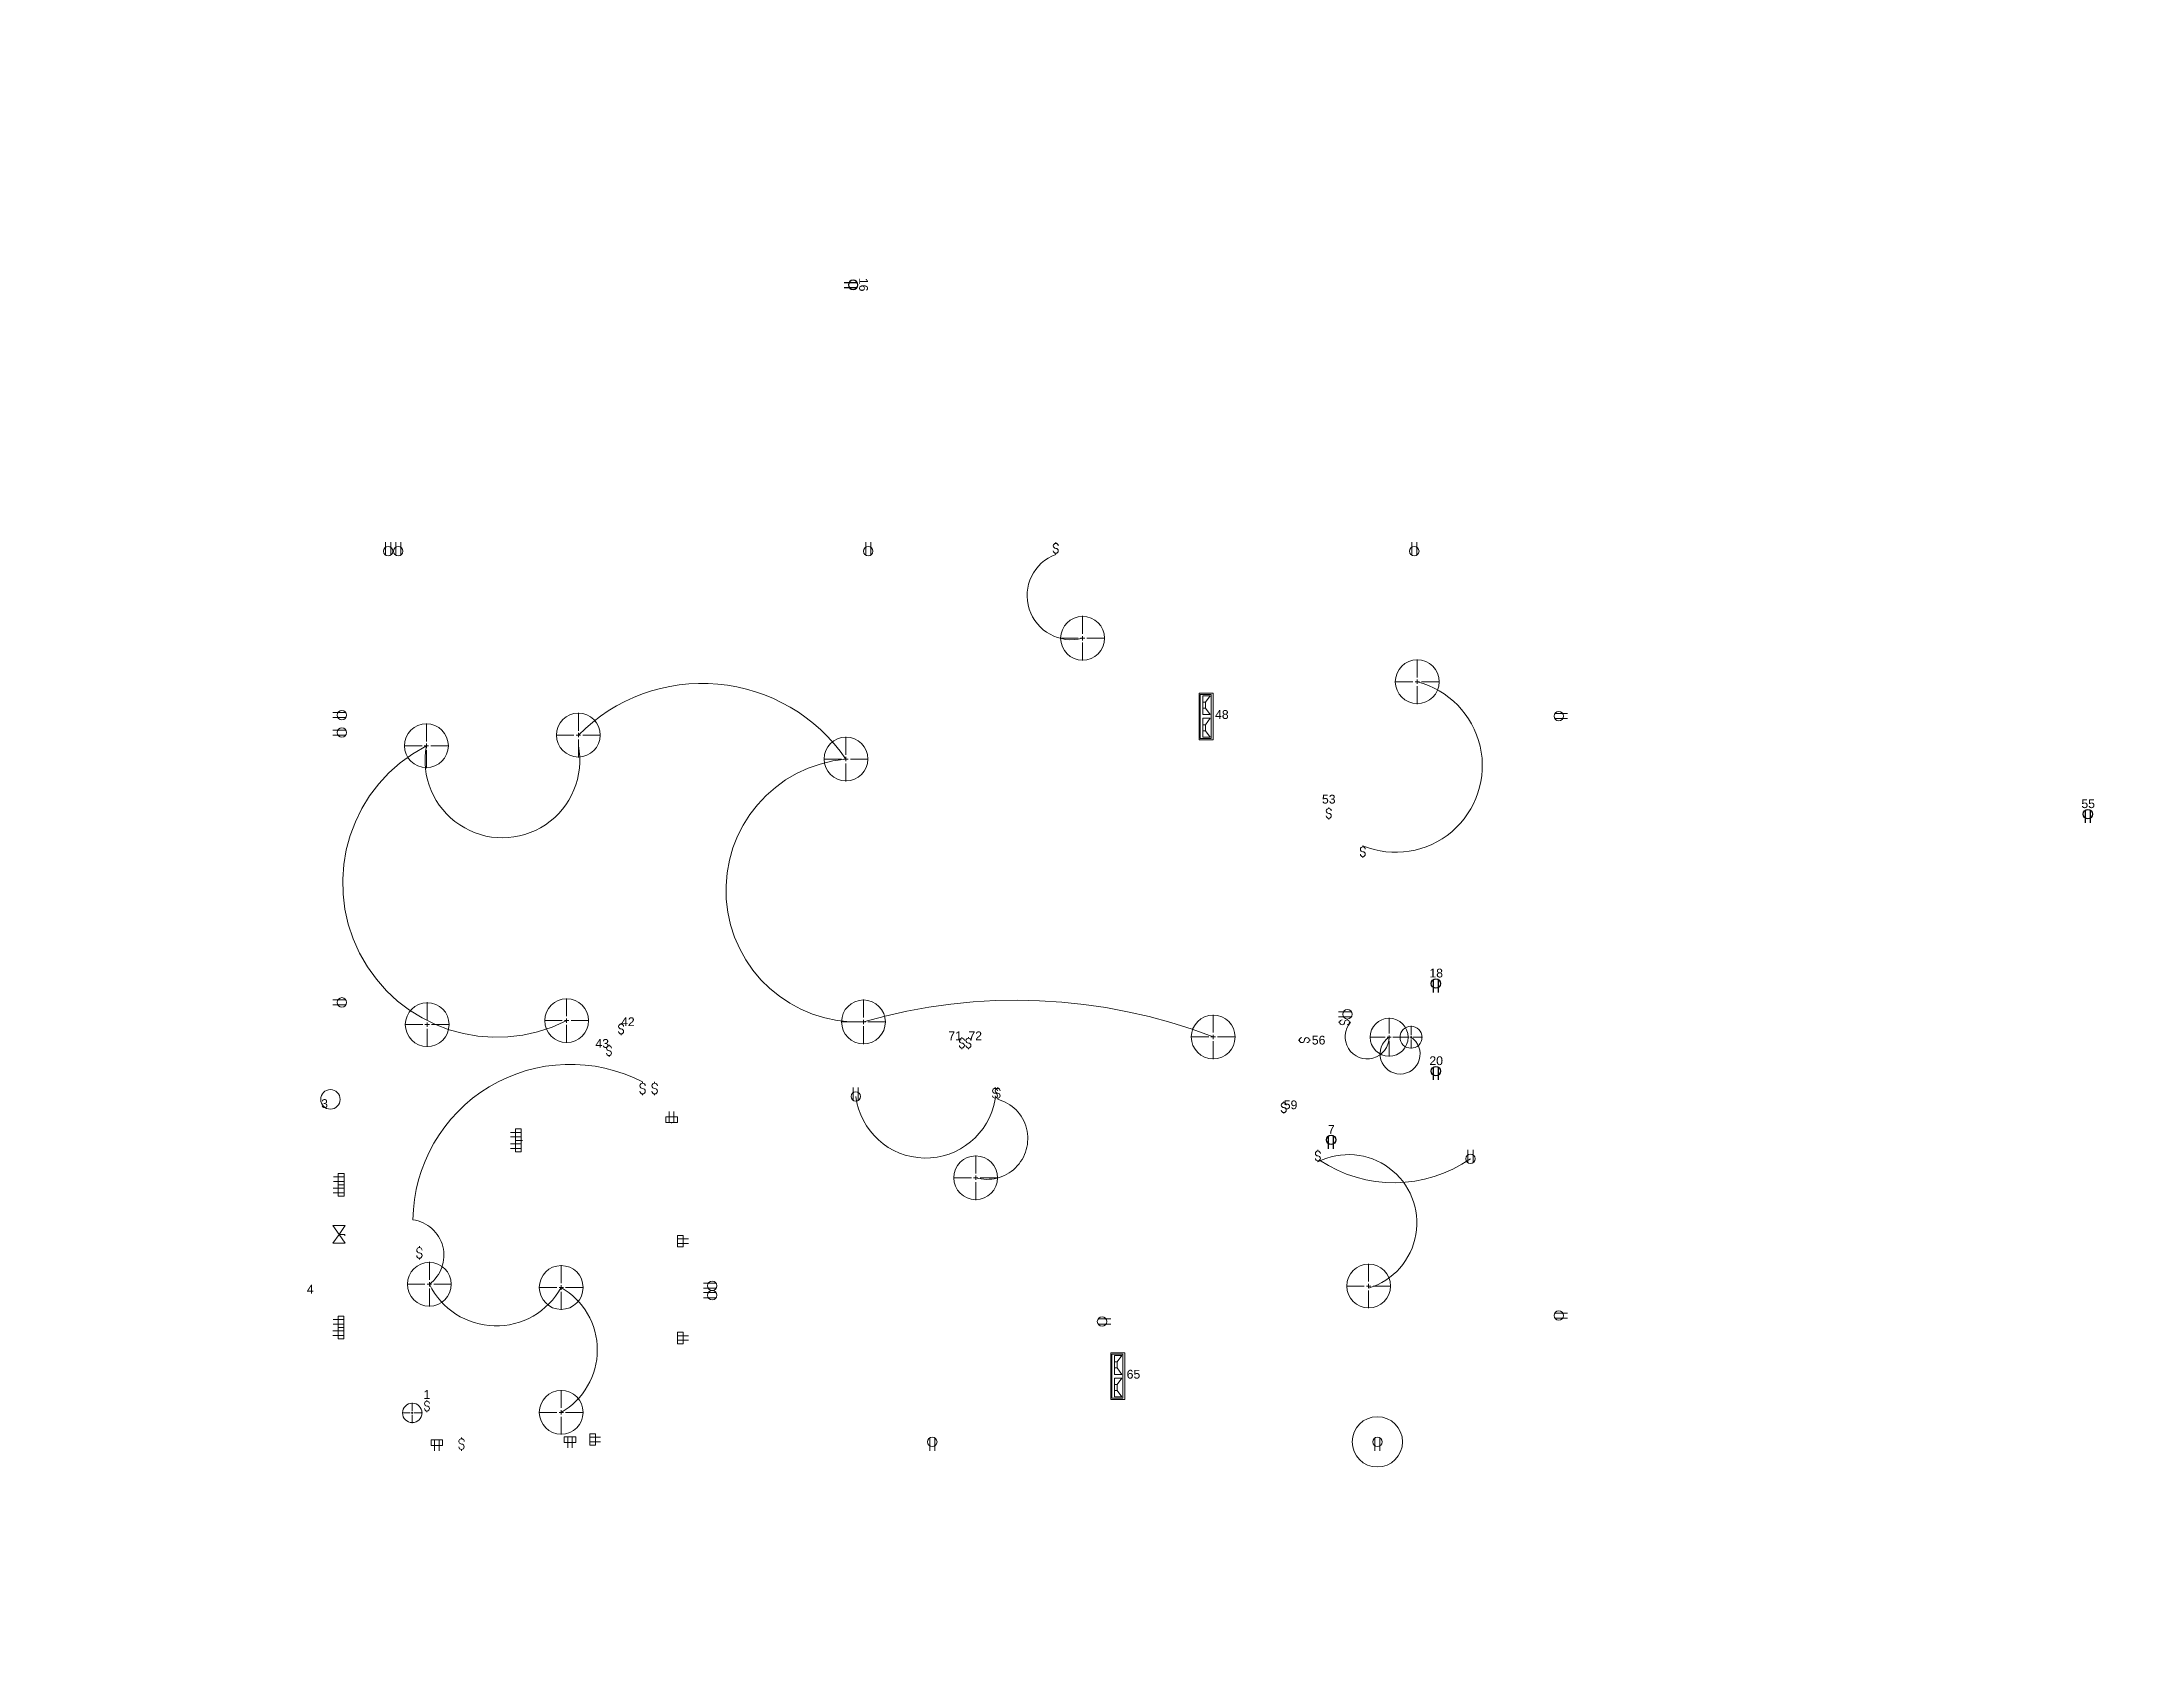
# Paper-space layout 'Layout1' of a CAD drawing. Header units: inches. Extents: x 1.05 to 9.45, y 0.8 to 7.2.
# The model-space entities are those that its viewports show. They can reach past a viewport. Long polylines and large blocks are cut down to what shows.
import ezdxf
from ezdxf.enums import TextEntityAlignment as Align

# ---------------------------------------------------------------- set-up
doc = ezdxf.new("R2010")
doc.units = ezdxf.units.IN
doc.header["$MEASUREMENT"] = 0
doc.linetypes.add('ACAD_ISO02W100', pattern=[15, 12, -3])
doc.linetypes.add('CENTER2', pattern=[1.125, 0.75, -0.125, 0.125, -0.125])
doc.layers.get('0').update_dxf_attribs({"color": 1, "lineweight": 9})
for name, color, linetype, lineweight in [('00-page-edge', 7, 'Continuous', 9), ('E101-Electrical-1st-floor', 7, 'Continuous', 9), ('E201-Electrical-2nd-floor', 7, 'Continuous', 9)]:
    doc.layers.add(name, color=color, linetype=linetype, lineweight=lineweight)
doc.layers.get('00-page-edge').off()
doc.layers.get('E101-Electrical-1st-floor').off()
doc.styles.add('Reg', font='Arial.ttf', dxfattribs={"height": 3})

# ---------------------------------------------------------------- blocks, each defined once
blk = doc.blocks.new('switch')
at = {"layer": 'E201-Electrical-2nd-floor'}
for p, q in [((44, 1.61), (44, 1.98)), ((44, -1.76), (44, -2.13))]:
    blk.add_line(p, q, dxfattribs=at)
for centre, start, end in [((44, 0.77), 360, 270), ((44, -0.92), 180, 0), ((44, -0.91), 0, 90)]:
    blk.add_arc(centre, 0.84, start, end, dxfattribs=at)
at = {"style": 'Reg'}
blk.add_attdef('ID', text='', height=4.5, dxfattribs=at).set_placement((43.99, 2.41), align=Align.CENTER)
blk = doc.blocks.new('cgri')
at = {"layer": ''}
for p, q in [((291.65, 54.83), (291.65, 59.21)), ((293.38, 54.83), (293.38, 59.22))]:
    blk.add_line(p, q, dxfattribs=at)
blk.add_circle((292.52, 57.86), 1.61, dxfattribs=at)
blk = doc.blocks.new('*U11')
at = {"layer": 'E201-Electrical-2nd-floor'}
blk.add_blockref('cgri', (0, 0), dxfattribs=at)
at = {"style": 'Reg'}
blk.add_attdef('ID', text='', height=3, dxfattribs=at).set_placement((292.6, 61.43), align=Align.MIDDLE_CENTER)
blk = doc.blocks.new('duplex-two-gfci')
at = {"layer": 'E201-Electrical-2nd-floor'}
for p, q in [((72.29, 93.79), (75.95, 93.79)), ((75.95, 94.97), (73.99, 94.97)), ((73.99, 94.97), (73.99, 87.12)), ((75.95, 87.12), (75.95, 94.97)), ((72.22, 89.87), (75.95, 89.87)), ((72.22, 88.3), (75.95, 88.3)), ((72.29, 92.22), (75.95, 92.22)), ((76.34, 91.04), (73.99, 91.04)), ((73.99, 87.12), (75.95, 87.12))]:
    blk.add_line(p, q, dxfattribs=at)
at = {"layer": 'E201-Electrical-2nd-floor', "style": 'Reg'}
blk.add_attdef('ID', text='', height=3, dxfattribs=at).set_placement((78.83, 91), align=Align.MIDDLE_CENTER)
blk = doc.blocks.new('electric-wall-heater')
at = {"layer": 'E201-Electrical-2nd-floor'}
for p, q in [((301.14, 258.94), (301.44, 258.94)), ((301.14, 258.5), (298.66, 258.5)), ((298.66, 256.27), (298.66, 258.5)), ((298.66, 256.27), (299.56, 256.27)), ((298.66, 254.24), (298.66, 256.27)), ((299.56, 254.24), (298.66, 254.24)), ((298.66, 254.24), (299.56, 254.24)), ((298.66, 254.24), (298.66, 252.01)), ((301.14, 252.01), (298.66, 252.01)), ((301.14, 258.5), (299.56, 256.27)), ((299.56, 256.27), (299.56, 254.24)), ((301.14, 252.01), (299.56, 254.24)), ((301.14, 258.5), (301.14, 258.5, 0.44)), ((301.14, 250.75), (298.66, 250.75)), ((298.66, 248.52), (298.66, 250.75)), ((298.66, 248.52), (299.56, 248.52)), ((298.66, 246.49), (298.66, 248.52)), ((298.66, 246.49), (299.56, 246.49)), ((298.66, 246.49), (298.66, 244.26)), ((301.14, 250.75), (299.56, 248.52)), ((299.56, 248.52), (299.56, 246.49)), ((301.14, 244.26), (299.56, 246.49)), ((301.14, 244.26), (298.66, 244.26))]:
    blk.add_line(p, q, dxfattribs=at)
for points in [[(302.14, 243.38), (302.14, 259.38), (297.38, 259.38), (297.38, 243.38)], [(297.68, 258.94), (301.44, 258.94), (301.44, 243.81), (297.68, 243.81)]]:
    blk.add_lwpolyline(points, close=True, dxfattribs=at)
at = {"style": 'Reg'}
blk.add_attdef('ID', (302.79, 250.55), '', height=3, dxfattribs=at)
blk = doc.blocks.new('hot-water-pot')
at = {"layer": 'E201-Electrical-2nd-floor'}
blk.add_circle((-33.6, 64.25), 3.33, dxfattribs=at)
at = {"style": 'Reg'}
blk.add_attdef('ID', text='', height=3, dxfattribs=at).set_placement((-35.61, 62.81), align=Align.MIDDLE_CENTER)
blk = doc.blocks.new('*U23')
at = {"layer": 'E201-Electrical-2nd-floor', "color": 0, "linetype": 'CENTER2', "transparency": 16777216}
for p, q in [((0, 1.5), (0, 7.62)), ((-7.62, 0), (-1.5, 0)), ((1.5, 0), (7.62, 0)), ((0, -7.62), (0, -1.5))]:
    blk.add_line(p, q, dxfattribs=at)
at = {"layer": 'E201-Electrical-2nd-floor', "color": 0, "linetype": 'Continuous', "transparency": 16777216}
for p, q in [((-0.75, 0), (0.75, 0)), ((0, -0.75), (0, 0.75))]:
    blk.add_line(p, q, dxfattribs=at)
blk = doc.blocks.new('*U24')
at = {"layer": 'E201-Electrical-2nd-floor', "color": 0, "linetype": 'CENTER2', "transparency": 16777216}
for p, q in [((0, 1.5), (0, 7.62)), ((-7.62, 0), (-1.5, 0)), ((1.5, 0), (7.62, 0)), ((0, -7.62), (0, -1.5))]:
    blk.add_line(p, q, dxfattribs=at)
at = {"layer": 'E201-Electrical-2nd-floor', "color": 0, "linetype": 'Continuous', "transparency": 16777216}
for p, q in [((-0.75, 0), (0.75, 0)), ((0, -0.75), (0, 0.75))]:
    blk.add_line(p, q, dxfattribs=at)
blk = doc.blocks.new('*U25')
at = {"layer": 'E201-Electrical-2nd-floor', "color": 0, "linetype": 'CENTER2', "transparency": 16777216}
for p, q in [((0, 1.5), (0, 7.62)), ((-7.62, 0), (-1.5, 0)), ((1.5, 0), (7.62, 0)), ((0, -7.62), (0, -1.5))]:
    blk.add_line(p, q, dxfattribs=at)
at = {"layer": 'E201-Electrical-2nd-floor', "color": 0, "linetype": 'Continuous', "transparency": 16777216}
for p, q in [((-0.75, 0), (0.75, 0)), ((0, -0.75), (0, 0.75))]:
    blk.add_line(p, q, dxfattribs=at)
blk = doc.blocks.new('*U26')
at = {"layer": 'E201-Electrical-2nd-floor', "color": 0, "linetype": 'CENTER2', "transparency": 16777216}
for p, q in [((0, 1.5), (0, 7.62)), ((-7.62, 0), (-1.5, 0)), ((1.5, 0), (7.62, 0)), ((0, -7.62), (0, -1.5))]:
    blk.add_line(p, q, dxfattribs=at)
at = {"layer": 'E201-Electrical-2nd-floor', "color": 0, "linetype": 'Continuous', "transparency": 16777216}
for p, q in [((-0.75, 0), (0.75, 0)), ((0, -0.75), (0, 0.75))]:
    blk.add_line(p, q, dxfattribs=at)
blk = doc.blocks.new('*U27')
at = {"layer": 'E201-Electrical-2nd-floor', "color": 0, "linetype": 'CENTER2', "transparency": 16777216}
for p, q in [((0, 1.5), (0, 7.62)), ((-7.62, 0), (-1.5, 0)), ((1.5, 0), (7.62, 0)), ((0, -7.62), (0, -1.5))]:
    blk.add_line(p, q, dxfattribs=at)
at = {"layer": 'E201-Electrical-2nd-floor', "color": 0, "linetype": 'Continuous', "transparency": 16777216}
for p, q in [((-0.75, 0), (0.75, 0)), ((0, -0.75), (0, 0.75))]:
    blk.add_line(p, q, dxfattribs=at)
blk = doc.blocks.new('*U28')
at = {"layer": 'E201-Electrical-2nd-floor', "color": 0, "linetype": 'CENTER2', "transparency": 16777216}
for p, q in [((0, 1.5), (0, 7.62)), ((-7.62, 0), (-1.5, 0)), ((1.5, 0), (7.62, 0)), ((0, -7.62), (0, -1.5))]:
    blk.add_line(p, q, dxfattribs=at)
at = {"layer": 'E201-Electrical-2nd-floor', "color": 0, "linetype": 'Continuous', "transparency": 16777216}
for p, q in [((-0.75, 0), (0.75, 0)), ((0, -0.75), (0, 0.75))]:
    blk.add_line(p, q, dxfattribs=at)
blk = doc.blocks.new('*U29')
at = {"layer": 'E201-Electrical-2nd-floor', "color": 0, "linetype": 'CENTER2', "transparency": 16777216}
for p, q in [((0, 1.5), (0, 7.62)), ((-7.62, 0), (-1.5, 0)), ((1.5, 0), (7.62, 0)), ((0, -7.62), (0, -1.5))]:
    blk.add_line(p, q, dxfattribs=at)
at = {"layer": 'E201-Electrical-2nd-floor', "color": 0, "linetype": 'Continuous', "transparency": 16777216}
for p, q in [((-0.75, 0), (0.75, 0)), ((0, -0.75), (0, 0.75))]:
    blk.add_line(p, q, dxfattribs=at)
blk = doc.blocks.new('*U30')
at = {"layer": 'E201-Electrical-2nd-floor', "color": 0, "linetype": 'CENTER2', "transparency": 16777216}
for p, q in [((0, 1.5), (0, 7.62)), ((-7.62, 0), (-1.5, 0)), ((1.5, 0), (7.62, 0)), ((0, -7.62), (0, -1.5))]:
    blk.add_line(p, q, dxfattribs=at)
at = {"layer": 'E201-Electrical-2nd-floor', "color": 0, "linetype": 'Continuous', "transparency": 16777216}
for p, q in [((-0.75, 0), (0.75, 0)), ((0, -0.75), (0, 0.75))]:
    blk.add_line(p, q, dxfattribs=at)
blk = doc.blocks.new('*U22')
blk.add_circle((438.12, 307.76), 7.5)
at = {"style": 'Reg'}
blk.add_attdef('ID', (436.49, 308.43), '', height=3, dxfattribs=at)
blk = doc.blocks.new('*U31')
at = {"layer": 'E201-Electrical-2nd-floor', "color": 0, "linetype": 'CENTER2', "transparency": 16777216}
for p, q in [((0, 1.5), (0, 7.62)), ((-7.62, 0), (-1.5, 0)), ((1.5, 0), (7.62, 0)), ((0, -7.62), (0, -1.5))]:
    blk.add_line(p, q, dxfattribs=at)
at = {"layer": 'E201-Electrical-2nd-floor', "color": 0, "linetype": 'Continuous', "transparency": 16777216}
for p, q in [((-0.75, 0), (0.75, 0)), ((0, -0.75), (0, 0.75))]:
    blk.add_line(p, q, dxfattribs=at)
blk = doc.blocks.new('*U32')
at = {"layer": 'E201-Electrical-2nd-floor', "color": 0, "linetype": 'CENTER2', "transparency": 16777216}
for p, q in [((-6.62, 0), (-1.3, 0)), ((0, 1.3), (0, 6.62)), ((1.3, 0), (6.62, 0)), ((0, -6.62), (0, -1.3))]:
    blk.add_line(p, q, dxfattribs=at)
at = {"layer": 'E201-Electrical-2nd-floor', "color": 0, "linetype": 'Continuous', "transparency": 16777216}
for p, q in [((-0.65, 0), (0.65, 0)), ((0, -0.65), (0, 0.65))]:
    blk.add_line(p, q, dxfattribs=at)
blk = doc.blocks.new('*U33')
at = {"layer": 'E201-Electrical-2nd-floor', "color": 0, "linetype": 'CENTER2', "transparency": 16777216}
for p, q in [((-3.87, 0), (-0.75, 0)), ((0, 0.75), (0, 3.87)), ((0.75, 0), (3.87, 0)), ((0, -3.87), (0, -0.75))]:
    blk.add_line(p, q, dxfattribs=at)
at = {"layer": 'E201-Electrical-2nd-floor', "color": 0, "linetype": 'Continuous', "transparency": 16777216}
for p, q in [((-0.375, 0), (0.375, 0)), ((0, -0.375), (0, 0.375))]:
    blk.add_line(p, q, dxfattribs=at)
blk = doc.blocks.new('*U34')
at = {"layer": 'E201-Electrical-2nd-floor', "color": 0, "linetype": 'CENTER2', "transparency": 16777216}
for p, q in [((0, 1.5), (0, 7.62)), ((-7.62, 0), (-1.5, 0)), ((1.5, 0), (7.62, 0)), ((0, -7.62), (0, -1.5))]:
    blk.add_line(p, q, dxfattribs=at)
at = {"layer": 'E201-Electrical-2nd-floor', "color": 0, "linetype": 'Continuous', "transparency": 16777216}
for p, q in [((-0.75, 0), (0.75, 0)), ((0, -0.75), (0, 0.75))]:
    blk.add_line(p, q, dxfattribs=at)
blk = doc.blocks.new('*U35')
at = {"layer": 'E201-Electrical-2nd-floor', "color": 0, "linetype": 'CENTER2', "transparency": 16777216}
for p, q in [((0, 1.5), (0, 7.62)), ((-7.62, 0), (-1.5, 0)), ((1.5, 0), (7.62, 0)), ((0, -7.62), (0, -1.5))]:
    blk.add_line(p, q, dxfattribs=at)
at = {"layer": 'E201-Electrical-2nd-floor', "color": 0, "linetype": 'Continuous', "transparency": 16777216}
for p, q in [((-0.75, 0), (0.75, 0)), ((0, -0.75), (0, 0.75))]:
    blk.add_line(p, q, dxfattribs=at)
blk = doc.blocks.new('*U36')
at = {"layer": 'E201-Electrical-2nd-floor', "color": 0, "linetype": 'CENTER2', "transparency": 16777216}
for p, q in [((0, 1.5), (0, 7.62)), ((-7.62, 0), (-1.5, 0)), ((1.5, 0), (7.62, 0)), ((0, -7.62), (0, -1.5))]:
    blk.add_line(p, q, dxfattribs=at)
at = {"layer": 'E201-Electrical-2nd-floor', "color": 0, "linetype": 'Continuous', "transparency": 16777216}
for p, q in [((-0.75, 0), (0.75, 0)), ((0, -0.75), (0, 0.75))]:
    blk.add_line(p, q, dxfattribs=at)
blk = doc.blocks.new('*U37')
at = {"layer": 'E201-Electrical-2nd-floor', "color": 0, "linetype": 'CENTER2', "transparency": 16777216}
for p, q in [((-3.45, 0), (-0.666, 0)), ((0, 0.666), (0, 3.45)), ((0.666, 0), (3.45, 0)), ((0, -3.45), (0, -0.666))]:
    blk.add_line(p, q, dxfattribs=at)
at = {"layer": 'E201-Electrical-2nd-floor', "color": 0, "linetype": 'Continuous', "transparency": 16777216}
for p, q in [((-0.333, 0), (0.333, 0)), ((0, -0.333), (0, 0.333))]:
    blk.add_line(p, q, dxfattribs=at)
blk = doc.blocks.new('id-1-spst-switch')
at = {"layer": 'E201-Electrical-2nd-floor'}
for p, q in [((0.41, 0), (0, 0)), ((4.08, 0), (4.49, 0))]:
    blk.add_line(p, q, dxfattribs=at)
for centre, start, end in [((1.32, 0), 90, 270), ((3.17, 0), 270, 180), ((1.34, 0), 270, 0)]:
    blk.add_arc(centre, 0.916, start, end, dxfattribs=at)

msp = doc.modelspace()

# ---------------------------------------------------------------- linework, layer by layer
at = {"layer": 'E201-Electrical-2nd-floor'}
for p, q in [((114.96, 350.91), (114.96, 346.52)), ((116.69, 350.91), (116.69, 346.53)), ((118.42, 350.91), (118.42, 346.52)), ((120.15, 350.91), (120.15, 346.53)), ((279.32, 350.91), (279.32, 346.52)), ((281.05, 350.92), (281.05, 346.53)), ((344.4, 350.54), (344.4, 350.91)), ((344.4, 347.17), (344.4, 346.8)), ((466.29, 350.91), (466.29, 346.52)), ((468.02, 350.91), (468.02, 346.53)), ((96.94, 292.64), (101.32, 292.64)), ((96.94, 290.91), (101.33, 290.91)), ((519.64, 292.29), (515.25, 292.29)), ((519.64, 290.56), (515.26, 290.56)), ((96.94, 286.64), (101.32, 286.64)), ((96.94, 284.91), (101.33, 284.91)), ((449.53, 246.66), (449.53, 247.03)), ((449.53, 243.28), (449.53, 242.91)), ((96.94, 194.29), (101.32, 194.29)), ((96.94, 192.56), (101.33, 192.56)), ((441.22, 190.19), (445.6, 190.19)), ((441.22, 188.46), (445.61, 188.46)), ((441.59, 186.58), (441.22, 186.58)), ((444.96, 186.58), (445.34, 186.58)), ((202.94, 165.75), (202.94, 166.15)), ((207.07, 165.75), (207.07, 166.15)), ((202.94, 162.07), (202.94, 161.66)), ((207.07, 162.07), (207.07, 161.66)), ((275.06, 164.25), (275.06, 159.86)), ((276.79, 164.25), (276.79, 159.87)), ((323.61, 163.97), (323.61, 164.34)), ((323.61, 160.6), (323.61, 160.23)), ((324.53, 163.97), (324.53, 164.34)), ((324.53, 160.6), (324.53, 160.23)), ((210.92, 152.31), (210.92, 154.25)), ((210.92, 154.25), (210.92, 152.31)), ((210.92, 154.25), (214.84, 154.25)), ((210.92, 152.31), (214.84, 152.31)), ((212.09, 156.04), (212.09, 152.31)), ((212.09, 156.04), (212.09, 152.31)), ((212.87, 152.1), (212.87, 152.31)), ((213.66, 156.04), (213.66, 152.31)), ((214.84, 152.31), (214.84, 154.25)), ((434.14, 142.53), (434.14, 142.9)), ((434.14, 139.16), (434.14, 138.79)), ((485.51, 142.9), (485.51, 138.51)), ((487.25, 142.9), (487.25, 138.52)), ((97, 129.77), (100.72, 129.77)), ((97.06, 133.69), (100.72, 133.69)), ((97.06, 132.12), (100.72, 132.12)), ((100.72, 134.86), (98.76, 134.86)), ((98.76, 134.86), (98.76, 127.02)), ((100.72, 130.94), (98.76, 130.94)), ((100.72, 127.02), (100.72, 134.86)), ((97, 128.2), (100.72, 128.2)), ((98.76, 127.02), (100.72, 127.02)), ((96.94, 116.98), (97.98, 116.98)), ((99, 113.97), (96.94, 116.98)), ((97.98, 116.98), (99, 116.98)), ((100.03, 116.98), (99, 116.98)), ((99, 113.97), (101.06, 116.98)), ((101.06, 116.98), (100.03, 116.98)), ((99, 113.97), (96.94, 110.96)), ((96.94, 110.96), (97.98, 110.96)), ((97.98, 110.96), (99, 110.96)), ((99, 113.97), (101.06, 110.96)), ((100.03, 110.96), (99, 110.96)), ((101.06, 110.96), (100.03, 110.96)), ((216.88, 113.6), (214.94, 113.6)), ((214.94, 113.6), (214.94, 109.68)), ((218.66, 112.43), (214.94, 112.43)), ((218.66, 110.86), (214.94, 110.86)), ((214.94, 109.68), (216.88, 109.68)), ((216.88, 113.6), (216.88, 109.68)), ((223.74, 97.26), (228.12, 97.26)), ((223.74, 95.53), (228.13, 95.53)), ((223.74, 94.02), (228.12, 94.02)), ((223.74, 92.29), (228.13, 92.29)), ((519.64, 87.02), (515.25, 87.02)), ((96.94, 80.91), (100.67, 80.91)), ((96.94, 79.34), (100.67, 79.34)), ((97.01, 84.83), (100.67, 84.83)), ((97.01, 83.27), (100.67, 83.27)), ((100.67, 86.01), (98.7, 86.01)), ((98.7, 86.01), (98.7, 78.17)), ((100.67, 82.09), (98.7, 82.09)), ((100.67, 78.17), (100.67, 86.01)), ((216.88, 80.46), (214.94, 80.46)), ((214.94, 80.46), (214.94, 76.54)), ((218.66, 79.29), (214.94, 79.29)), ((216.88, 80.46), (216.88, 76.54)), ((363.26, 85, 48), (358.87, 85, 48)), ((363.26, 83.27, 48), (358.88, 83.27, 48)), ((519.64, 85.29), (515.26, 85.29)), ((98.7, 78.17), (100.67, 78.17)), ((218.66, 77.72), (214.94, 77.72)), ((214.94, 76.54), (216.88, 76.54)), ((130.57, 43.64), (130.57, 41.7)), ((131.75, 39.92), (131.75, 43.65)), ((131.75, 39.91), (131.75, 43.64)), ((131.75, 39.91), (131.75, 43.64)), ((133.32, 39.92), (133.32, 43.65)), ((133.32, 39.91), (133.32, 43.64)), ((133.32, 39.91), (133.32, 43.64)), ((134.49, 41.7), (134.49, 43.64)), ((176.12, 44.62), (176.12, 42.68)), ((180.05, 44.62), (176.12, 44.62)), ((177.3, 40.89), (177.3, 44.62)), ((178.87, 40.89), (178.87, 44.62)), ((180.05, 42.68), (180.05, 44.62)), ((186.78, 45.67), (184.84, 45.67)), ((184.84, 45.67), (184.84, 41.75)), ((188.57, 44.5), (184.84, 44.5)), ((186.78, 45.67), (186.78, 41.75)), ((301.26, 39.91), (301.26, 44.29)), ((302.99, 39.91), (302.99, 44.3)), ((453.64, 39.91), (453.64, 44.29)), ((455.37, 39.91), (455.37, 44.3)), ((134.49, 41.7), (130.57, 41.7)), ((180.05, 42.68), (176.12, 42.68)), ((188.57, 42.93), (184.84, 42.93)), ((184.84, 41.75), (186.78, 41.75))]:
    msp.add_line(p, q, dxfattribs=at)
at = {"layer": 'E201-Electrical-2nd-floor', "linetype": 'CENTER2'}
for p, q in [((316.99, 134.84), (316.99, 140.96)), ((309.37, 133.34), (315.49, 133.34)), ((316.99, 125.72), (316.99, 131.84)), ((318.49, 133.34), (324.61, 133.34)), ((451.51, 97.79), (451.51, 103.91)), ((443.89, 96.29), (450.01, 96.29)), ((451.51, 88.67), (451.51, 94.79)), ((453.01, 96.29), (459.13, 96.29))]:
    msp.add_line(p, q, dxfattribs=at)
at = {"layer": 'E201-Electrical-2nd-floor', "linetype": 'Continuous'}
for p, q in [((316.24, 133.34), (317.74, 133.34)), ((316.99, 132.59), (316.99, 134.09)), ((450.76, 96.29), (452.26, 96.29)), ((451.51, 95.54), (451.51, 97.04))]:
    msp.add_line(p, q, dxfattribs=at)
at = {"layer": 'E201-Electrical-2nd-floor'}
msp.add_lwpolyline([(99, 113.97), (101, 113.97), (101, 113.45)], dxfattribs=at)
for points in [[(134.49, 41.71), (130.57, 41.71), (130.57, 43.65), (134.49, 43.65)], [(134.49, 41.7), (130.57, 41.7), (130.57, 43.64), (134.49, 43.64)]]:
    msp.add_lwpolyline(points, close=True, dxfattribs=at)
for centre, radius in [((115.82, 347.88), 1.61), ((119.28, 347.88), 1.61), ((280.18, 347.88), 1.61), ((467.15, 347.88), 1.61), ((353.57, 318.08), 7.5), ((468.15, 303.16), 7.5), ((99.97, 291.77), 1.61), ((128.94, 281.25), 7.5), ((180.94, 284.91), 7.5), ((516.61, 291.43), 1.61), ((99.97, 285.77), 1.61), ((272.57, 276.7), 7.5), ((99.97, 193.41), 1.61), ((176.94, 187.16), 7.5), ((278.57, 186.72), 7.5), ((129.19, 185.8), 7.5), ((398.29, 181.57, 13.66), 7.5), ((444.25, 189.32), 1.61), ((458.53, 181.46), 6.5), ((466.03, 181.46), 3.75), ((275.92, 161.22), 1.61), ((316.99, 133.34), 7.5), ((486.37, 139.87), 1.61), ((129.94, 96.91), 7.5), ((175.07, 95.79), 7.5), ((451.51, 96.29), 7.5), ((226.77, 96.39), 1.61), ((226.77, 93.15), 1.61), ((516.61, 86.16), 1.61), ((360.23, 84.14, 48), 1.61), ((175.07, 53.04), 7.5), ((124.08, 52.84), 3.33), ((454.51, 42.94), 8.61), ((302.13, 42.94), 1.61), ((454.51, 42.94), 1.61)]:
    msp.add_circle(centre, radius, dxfattribs=at)
at = {"layer": 'E201-Electrical-2nd-floor', "linetype": 'ACAD_ISO02W100'}
for centre, radius, start, end in [((349.68, 332.66), 15.09, 110.48932, 284.9454), ((223.36, 242.92), 59.69, 34.4698, 135.28512), ((460.8, 274.44), 29.64, 247.65582, 75.64918), ((153.07, 234.27), 52.81, 117.18229, 296.8778), ((154.96, 276.23), 26.49, 169.09365, 11.24487), ((276.6, 231.78), 45.1, 95.12941, 272.50048), ((330.8, 6.88, 13.66), 187.27, 68.87517, 106.19633), ((178.17, 118.33), 53.86, 62.61531, 179.31446), ((299.84, 164.19), 24.1, 187.08808, 350.53449), ((320.85, 146.76), 13.96, 253.92181, 74.75125), ((444.64, 117.89), 23.39, 287.09787, 116.67611), ((460.21, 177.31), 45.67, 236.09007, 304.94066), ((122.63, 106.79), 12.29, 306.49602, 82.15287), ((152.79, 108.03), 25.41, 205.94015, 331.20359), ((162.79, 74.41), 24.65, 299.87879, 60.12389)]:
    msp.add_arc(centre, radius, start, end, dxfattribs=at)
at = {"layer": 'E201-Electrical-2nd-floor'}
for centre, radius, start, end in [((344.4, 349.7), 0.84, 0, 180), ((344.4, 349.69), 0.84, 180, 270), ((344.4, 348.01), 0.84, 180, 90), ((449.53, 245.82), 0.84, 360, 270), ((449.53, 244.14), 0.84, 0, 90), ((449.53, 244.12), 0.84, 180, 0), ((442.43, 186.58), 0.84, 90, 270), ((444.12, 186.58), 0.84, 270, 180), ((442.45, 186.58), 0.84, 270, 0), ((450.99, 181.6), 7.54, 138.58818, 358.95273), ((462.28, 175.72), 6.85, 123.17332, 56.82668), ((202.94, 164.83), 0.916, 360, 270), ((207.07, 164.83), 0.916, 360, 270), ((202.94, 162.98), 0.916, 180, 0), ((202.94, 163), 0.916, 0, 90), ((207.07, 162.98), 0.916, 180, 0), ((207.07, 163), 0.916, 0, 90), ((323.61, 163.13), 0.84, 0, 180), ((323.61, 163.12), 0.84, 180, 270), ((323.61, 161.44), 0.84, 180, 90), ((324.53, 163.13), 0.84, 0, 180), ((324.53, 163.12), 0.84, 180, 270), ((324.53, 161.44), 0.84, 180, 90), ((434.14, 141.69), 0.84, 0, 180), ((434.14, 141.68), 0.84, 180, 270), ((434.14, 140), 0.84, 180, 90)]:
    msp.add_arc(centre, radius, start, end, dxfattribs=at)

# ---------------------------------------------------------------- block references
at = {"layer": 'E101-Electrical-1st-floor', "rotation": 89.99999999999999}
for p in [(126.53, 105.4), (140.94, 39.91)]:
    msp.add_blockref('id-1-spst-switch', p, dxfattribs=at)
at = {"layer": 'E201-Electrical-2nd-floor'}
ref = msp.add_blockref('*U11', (217.16, 146.53), dxfattribs=dict(at, xscale=-1, rotation=270))
ref.add_attrib('ID', '16', dxfattribs={"layer": '0', "height": 3, "rotation": 270, "style": 'Reg'}).set_placement((278.59, 439.13), align=Align.MIDDLE_CENTER)
at = {"layer": 'E201-Electrical-2nd-floor', "linetype": 'CENTER2'}
for name, p in [('*U36', (353.57, 318.08)), ('*U31', (468.15, 303.16)), ('*U23', (128.94, 281.25)), ('*U24', (180.94, 284.91)), ('*U25', (272.57, 276.7)), ('*U27', (176.94, 187.16)), ('*U34', (278.57, 186.72)), ('*U26', (129.19, 185.8)), ('*U35', (398.29, 181.57, 13.66)), ('*U32', (458.53, 181.46)), ('*U33', (466.03, 181.46)), ('*U28', (129.94, 96.91)), ('*U29', (175.07, 95.79)), ('*U30', (175.07, 53.04)), ('*U37', (124.08, 52.84))]:
    msp.add_blockref(name, p, dxfattribs=at)
at = {"layer": 'E201-Electrical-2nd-floor'}
msp.add_blockref('*U22', (30.03, -4.6), dxfattribs=at)
for name, p, values in [('electric-wall-heater', (96.14, 39.91), {'ID': '48'}), ('*U11', (405.26, 199.99), {'ID': '55'}), ('*U11', (182.04, 142), {'ID': '18'}), ('*U11', (182.04, 112), {'ID': '20'}), ('hot-water-pot', (129.66, 95.94), {'ID': '3'}), ('*U11', (146.13, 88.48), {'ID': '7'}), ('electric-wall-heater', (65.88, -185.96), {'ID': '65'})]:
    msp.add_blockref(name, p, dxfattribs=at).add_auto_attribs(values)
ref = msp.add_blockref('switch', (393.87, 258.17, -76.44), dxfattribs=at)
ref.add_attrib('ID', '53', dxfattribs={"height": 3, "style": 'Reg'}).set_placement((437.87, 260.58, -76.44), align=Align.BOTTOM_CENTER)
ref = msp.add_blockref('switch', (151.58, 184.36, -76.44), dxfattribs=at)
ref.add_attrib('ID', '42', dxfattribs={"height": 3, "style": 'Reg'}).set_placement((195.57, 186.77, -76.44), align=Align.MIDDLE_LEFT)
ref = msp.add_blockref('switch', (147.45, 176.93), dxfattribs=at)
ref.add_attrib('ID', '43', dxfattribs={"height": 3, "style": 'Reg'}).set_placement((191.45, 179.34), align=Align.MIDDLE_RIGHT)
ref = msp.add_blockref('switch', (268.26, 179.54), dxfattribs=at)
ref.add_attrib('ID', '71', dxfattribs={"layer": '0', "height": 3, "style": 'Reg'}).set_placement((312.26, 181.95), align=Align.MIDDLE_RIGHT)
ref = msp.add_blockref('switch', (270.5, 179.54), dxfattribs=at)
ref.add_attrib('ID', '72', dxfattribs={"layer": '0', "height": 3, "style": 'Reg'}).set_placement((314.49, 181.95), align=Align.MIDDLE_LEFT)
ref = msp.add_blockref('switch', (429.61, 225.26), dxfattribs=dict(at, xscale=1.017822828993015, yscale=1.017822828993015, zscale=1.017822828993015, rotation=270))
ref.add_attrib('ID', '56', dxfattribs={"layer": '0', "height": 3, "style": 'Reg'}).set_placement((432.06, 180.48), align=Align.MIDDLE_LEFT)
ref = msp.add_blockref('switch', (378.45, 157.43), dxfattribs=at)
ref.add_attrib('ID', '59', dxfattribs={"layer": '0', "height": 3, "style": 'Reg'}).set_placement((422.45, 159.83), align=Align.TOP_LEFT)
ref = msp.add_blockref('duplex-two-gfci', (85.45, 55.11), dxfattribs=at)
ref.add_attrib('ID', '4', (88, 93.71), dxfattribs={"height": 3, "style": 'Reg'})
ref = msp.add_blockref('switch', (85.11, 55.25), dxfattribs=at)
ref.add_attrib('ID', '1', dxfattribs={"layer": '0', "height": 3, "style": 'Reg'}).set_placement((129.11, 57.66), align=Align.CENTER)

psp = doc.layouts.get("Layout1")

# ---------------------------------------------------------------- viewports
at = {"layer": '00-page-edge', "view_target_point": (388.1149, 176.5016)}
psp.add_viewport(center=(5.25, 4), size=(8.4, 6.4), view_center_point=(-31.3125, 71.8083), view_height=547.791942, dxfattribs=at)

doc.saveas('drawing.dxf')
